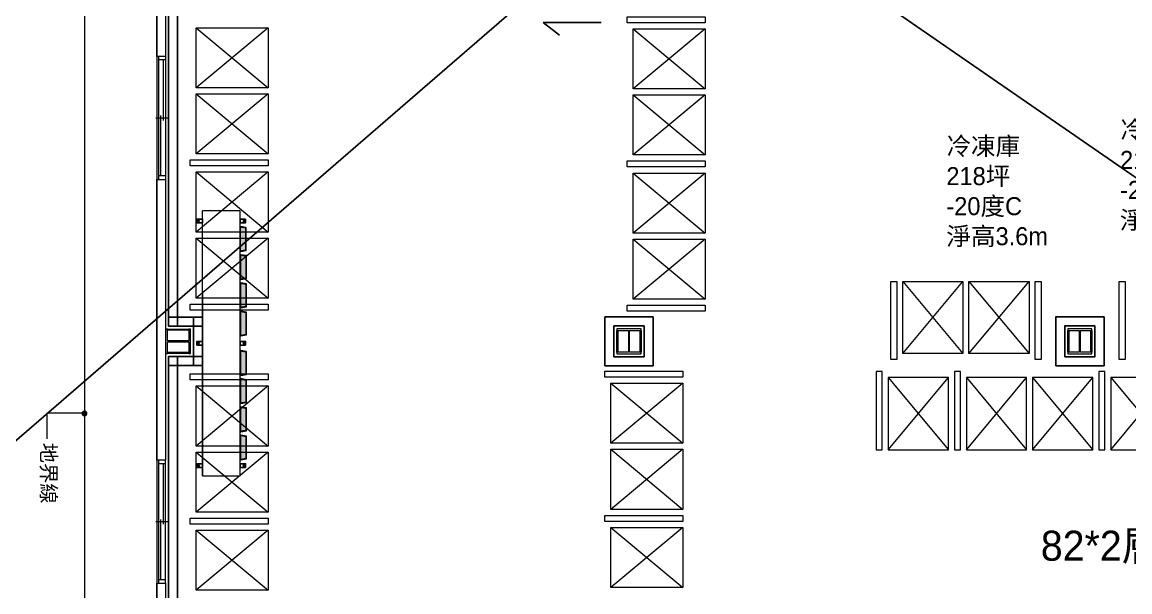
# Model space of a CAD drawing. Header units: millimetres. Extents: x -15161 to 10473752, y -72817 to 33960.
# Drawn here: x -2057 to -214, y -30172 to -29224 of the extents above; entities that cross this region are included whole.
import ezdxf

# ---------------------------------------------------------------- set-up
doc = ezdxf.new("R2010")
doc.units = ezdxf.units.MM
doc.linetypes.add('DASHED', pattern=[0.75, 0.5, -0.25])
doc.layers.add('1', color=7, linetype='Continuous', lineweight=9)
doc.layers.add('添利-門', color=150, linetype='Continuous', lineweight=25)
for name, color, linetype in [('HIDDEN', 2, 'DASHED'), ('PDF_單色填滿', 7, 'Continuous'), ('PDF_幾何圖形', 7, 'Continuous'), ('PDF_文字', 7, 'Continuous')]:
    doc.layers.add(name, color=color, linetype=linetype)
doc.styles.add('PDF PMingLiU', font='PMingLiU.ttf')
doc.styles.get("Standard").update_dxf_attribs({"font": 'arial.ttf'})

# ---------------------------------------------------------------- blocks, each defined once
blk = doc.blocks.new('機組1140116')
h = blk.add_hatch(color=230)
h.dxf.hatch_style = 1
h.paths.add_polyline_path([(-1684.7, -23705.9), (-1694, -23704.3), (-1694, -23705.7), (-1694, -23744.6), (-1684.7, -23742.9)])
h = blk.add_hatch(color=230)
h.dxf.hatch_style = 1
h.paths.add_polyline_path([(-1684.2, -23752.8), (-1693.4, -23751.2), (-1693.4, -23752.6), (-1693.4, -23791.5), (-1684.2, -23789.8)])
h = blk.add_hatch(color=230)
h.dxf.hatch_style = 1
h.paths.add_polyline_path([(-1684.2, -23799.8), (-1693.4, -23798.1), (-1693.4, -23799.5), (-1693.4, -23838.4), (-1684.2, -23836.7)])
h = blk.add_hatch(color=230)
h.dxf.hatch_style = 1
h.paths.add_polyline_path([(-1684.2, -23846.7), (-1693.4, -23845), (-1693.4, -23846.4), (-1693.4, -23885.3), (-1684.2, -23883.6)])
h = blk.add_hatch(color=230)
h.dxf.hatch_style = 1
h.paths.add_polyline_path([(-1684.2, -23912.3), (-1693.4, -23910.6), (-1693.4, -23912), (-1693.4, -23950.9), (-1684.2, -23949.2)])
h = blk.add_hatch(color=230)
h.dxf.hatch_style = 1
h.paths.add_polyline_path([(-1684.2, -23959.2), (-1693.4, -23957.5), (-1693.4, -23959), (-1693.4, -23997.8), (-1684.2, -23996.1)])
h = blk.add_hatch(color=230)
h.dxf.hatch_style = 1
h.paths.add_polyline_path([(-1684.2, -24006.1), (-1693.4, -24004.4), (-1693.4, -24005.9), (-1693.4, -24044.7), (-1684.2, -24043)])
h = blk.add_hatch(color=230)
h.dxf.hatch_style = 1
h.paths.add_polyline_path([(-1684.2, -24053), (-1693.4, -24051.3), (-1693.4, -24052.8), (-1693.4, -24091.6), (-1684.2, -24089.9)])
at = {"layer": '1'}
h = blk.add_hatch(color=230, dxfattribs=at)
h.dxf.hatch_style = 1
h.paths.add_polyline_path([(-1694, -23704.3), (-1694, -23705.7), (-1685, -23705.9)])
h = blk.add_hatch(color=230, dxfattribs=at)
h.dxf.hatch_style = 1
h.paths.add_polyline_path([(-1694, -23744.6), (-1694, -23743.1), (-1685, -23743)])
h = blk.add_hatch(color=230, dxfattribs=at)
h.dxf.hatch_style = 1
h.paths.add_polyline_path([(-1694, -23744.6), (-1694, -23743.1), (-1685, -23743)])
h = blk.add_hatch(color=230, dxfattribs=at)
h.dxf.hatch_style = 1
h.paths.add_polyline_path([(-1693.4, -23751.2), (-1693.4, -23752.6), (-1684.4, -23752.8)])
h = blk.add_hatch(color=230, dxfattribs=at)
h.dxf.hatch_style = 1
h.paths.add_polyline_path([(-1693.4, -23791.5), (-1693.4, -23790), (-1684.4, -23789.9)])
h = blk.add_hatch(color=230, dxfattribs=at)
h.dxf.hatch_style = 1
h.paths.add_polyline_path([(-1693.4, -23791.5), (-1693.4, -23790), (-1684.4, -23789.9)])
h = blk.add_hatch(color=230, dxfattribs=at)
h.dxf.hatch_style = 1
h.paths.add_polyline_path([(-1693.4, -23798.1), (-1693.4, -23799.5), (-1684.4, -23799.7)])
h = blk.add_hatch(color=230, dxfattribs=at)
h.dxf.hatch_style = 1
h.paths.add_polyline_path([(-1693.4, -23838.4), (-1693.4, -23836.9), (-1684.4, -23836.8)])
h = blk.add_hatch(color=230, dxfattribs=at)
h.dxf.hatch_style = 1
h.paths.add_polyline_path([(-1693.4, -23838.4), (-1693.4, -23836.9), (-1684.4, -23836.8)])
h = blk.add_hatch(color=230, dxfattribs=at)
h.dxf.hatch_style = 1
h.paths.add_polyline_path([(-1693.4, -23845), (-1693.4, -23846.4), (-1684.4, -23846.6)])
h = blk.add_hatch(color=230, dxfattribs=at)
h.dxf.hatch_style = 1
h.paths.add_polyline_path([(-1693.4, -23885.3), (-1693.4, -23883.8), (-1684.4, -23883.7)])
h = blk.add_hatch(color=230, dxfattribs=at)
h.dxf.hatch_style = 1
h.paths.add_polyline_path([(-1693.4, -23885.3), (-1693.4, -23883.8), (-1684.4, -23883.7)])
h = blk.add_hatch(color=230, dxfattribs=at)
h.dxf.hatch_style = 1
h.paths.add_polyline_path([(-1693.4, -23910.6), (-1693.4, -23912), (-1684.4, -23912.2)])
h = blk.add_hatch(color=230, dxfattribs=at)
h.dxf.hatch_style = 1
h.paths.add_polyline_path([(-1693.4, -23950.9), (-1693.4, -23949.4), (-1684.4, -23949.3)])
h = blk.add_hatch(color=230, dxfattribs=at)
h.dxf.hatch_style = 1
h.paths.add_polyline_path([(-1693.4, -23950.9), (-1693.4, -23949.4), (-1684.4, -23949.3)])
h = blk.add_hatch(color=230, dxfattribs=at)
h.dxf.hatch_style = 1
h.paths.add_polyline_path([(-1693.4, -23957.5), (-1693.4, -23959), (-1684.4, -23959.1)])
h = blk.add_hatch(color=230, dxfattribs=at)
h.dxf.hatch_style = 1
h.paths.add_polyline_path([(-1693.4, -23997.8), (-1693.4, -23996.3), (-1684.4, -23996.2)])
h = blk.add_hatch(color=230, dxfattribs=at)
h.dxf.hatch_style = 1
h.paths.add_polyline_path([(-1693.4, -23997.8), (-1693.4, -23996.3), (-1684.4, -23996.2)])
h = blk.add_hatch(color=230, dxfattribs=at)
h.dxf.hatch_style = 1
h.paths.add_polyline_path([(-1693.4, -24004.4), (-1693.4, -24005.9), (-1684.4, -24006)])
h = blk.add_hatch(color=230, dxfattribs=at)
h.dxf.hatch_style = 1
h.paths.add_polyline_path([(-1693.4, -24044.7), (-1693.4, -24043.3), (-1684.4, -24043.1)])
h = blk.add_hatch(color=230, dxfattribs=at)
h.dxf.hatch_style = 1
h.paths.add_polyline_path([(-1693.4, -24044.7), (-1693.4, -24043.3), (-1684.4, -24043.1)])
h = blk.add_hatch(color=230, dxfattribs=at)
h.dxf.hatch_style = 1
h.paths.add_polyline_path([(-1693.4, -24051.3), (-1693.4, -24052.8), (-1684.4, -24052.9)])
h = blk.add_hatch(color=230, dxfattribs=at)
h.dxf.hatch_style = 1
h.paths.add_polyline_path([(-1693.4, -24091.6), (-1693.4, -24090.2), (-1684.4, -24090)])
h = blk.add_hatch(color=230, dxfattribs=at)
h.dxf.hatch_style = 1
h.paths.add_polyline_path([(-1693.4, -24091.6), (-1693.4, -24090.2), (-1684.4, -24090)])
at = {"color": 230}
for p, q in [((-1684.1, -23716), (-1684.2, -23716)), ((-1684.1, -23732.8), (-1684.2, -23732.8)), ((-1683.6, -23763), (-1683.6, -23763)), ((-1683.6, -23779.7), (-1683.6, -23779.7)), ((-1683.6, -23809.9), (-1683.6, -23809.9)), ((-1683.6, -23826.6), (-1683.6, -23826.6)), ((-1683.6, -23856.8), (-1683.6, -23856.8)), ((-1683.6, -23873.5), (-1683.6, -23873.5)), ((-1683.6, -23922.4), (-1683.6, -23922.4)), ((-1683.6, -23939.1), (-1683.6, -23939.1)), ((-1683.6, -23969.3), (-1683.6, -23969.3)), ((-1683.6, -23986), (-1683.6, -23986)), ((-1683.6, -24016.2), (-1683.6, -24016.2)), ((-1683.6, -24032.9), (-1683.6, -24032.9)), ((-1683.6, -24063.1), (-1683.6, -24063.1)), ((-1683.6, -24079.8), (-1683.6, -24079.8))]:
    blk.add_line(p, q, dxfattribs=at)
for points in [[(-1766.2, -23691.2), (-1766.2, -23697.4), (-1756.8, -23697.4), (-1756.8, -23691.2)], [(-1685.2, -23691.2), (-1685.2, -23697.4), (-1694.5, -23697.4), (-1694.5, -23691.2)], [(-1766.2, -23901.1), (-1766.2, -23894.8), (-1756.8, -23894.8), (-1756.8, -23901.1)], [(-1685.2, -23901.1), (-1685.2, -23894.8), (-1694.5, -23894.8), (-1694.5, -23901.1)], [(-1766.2, -24104.7), (-1766.2, -24098.5), (-1756.8, -24098.5), (-1756.8, -24104.7)], [(-1685.2, -24104.7), (-1685.2, -24098.5), (-1694.5, -24098.5), (-1694.5, -24104.7)]]:
    blk.add_lwpolyline(points, close=True, dxfattribs=at)
for centre in [(-1763.1, -23694.3), (-1688.3, -23694.3), (-1763.1, -23897.9), (-1688.3, -23897.9), (-1763.1, -24101.6), (-1688.3, -24101.6)]:
    blk.add_circle(centre, 1.04, dxfattribs=at)
at = {"layer": '1', "color": 230}
for p, q in [((-1756.8, -24118.4), (-1756.8, -23677.4)), ((-1694.5, -23677.4), (-1756.8, -23677.4)), ((-1694.5, -24118.4), (-1694.5, -23677.4)), ((-1684.2, -23705.3), (-1694, -23703.7)), ((-1684.7, -23742.9), (-1684.7, -23705.9)), ((-1684.2, -23743.5), (-1684.2, -23705.3)), ((-1694, -23745.2), (-1684.2, -23743.5)), ((-1683.6, -23752.2), (-1693.4, -23750.6)), ((-1684.2, -23789.8), (-1684.2, -23752.8)), ((-1683.6, -23790.4), (-1683.6, -23752.2)), ((-1694.5, -24005.4), (-1694.5, -23790.5)), ((-1693.4, -23792.1), (-1683.6, -23790.4)), ((-1683.6, -23799.1), (-1693.4, -23797.5)), ((-1684.2, -23836.7), (-1684.2, -23799.8)), ((-1683.6, -23837.3), (-1683.6, -23799.1)), ((-1756.8, -23811.5), (-1756.8, -24118.4)), ((-1694.5, -24118.4), (-1694.5, -23811.5)), ((-1693.4, -23839), (-1683.6, -23837.3)), ((-1683.6, -23846.1), (-1693.4, -23844.4)), ((-1684.2, -23883.6), (-1684.2, -23846.7)), ((-1683.6, -23884.2), (-1683.6, -23846.1)), ((-1693.4, -23885.9), (-1683.6, -23884.2)), ((-1683.6, -23911.7), (-1693.4, -23910)), ((-1684.2, -23949.2), (-1684.2, -23912.3)), ((-1683.6, -23949.8), (-1683.6, -23911.7)), ((-1693.4, -23951.5), (-1683.6, -23949.8)), ((-1683.6, -23958.6), (-1693.4, -23956.9)), ((-1684.2, -23996.1), (-1684.2, -23959.2)), ((-1683.6, -23996.7), (-1683.6, -23958.6)), ((-1693.4, -23998.4), (-1683.6, -23996.7)), ((-1683.6, -24005.5), (-1693.4, -24003.8)), ((-1684.2, -24043), (-1684.2, -24006.1)), ((-1683.6, -24043.6), (-1683.6, -24005.5)), ((-1693.4, -24045.3), (-1683.6, -24043.6)), ((-1683.6, -24052.4), (-1693.4, -24050.7)), ((-1684.2, -24089.9), (-1684.2, -24053)), ((-1683.6, -24090.5), (-1683.6, -24052.4)), ((-1693.4, -24092.2), (-1683.6, -24090.5)), ((-1756.8, -24118.4), (-1694.5, -24118.4))]:
    blk.add_line(p, q, dxfattribs=at)
for points in [[(-1695.1, -23745.2), (-1694, -23745.2), (-1694, -23703.7), (-1695.1, -23703.7)], [(-1694.5, -23792.1), (-1693.4, -23792.1), (-1693.4, -23750.6), (-1694.5, -23750.6)], [(-1694.5, -23839), (-1693.4, -23839), (-1693.4, -23797.5), (-1694.5, -23797.5)], [(-1694.5, -23885.9), (-1693.4, -23885.9), (-1693.4, -23844.4), (-1694.5, -23844.4)], [(-1694.5, -23951.5), (-1693.4, -23951.5), (-1693.4, -23910), (-1694.5, -23910)], [(-1694.5, -23998.4), (-1693.4, -23998.4), (-1693.4, -23956.9), (-1694.5, -23956.9)], [(-1694.5, -24045.3), (-1693.4, -24045.3), (-1693.4, -24003.8), (-1694.5, -24003.8)], [(-1694.5, -24092.2), (-1693.4, -24092.2), (-1693.4, -24050.7), (-1694.5, -24050.7)]]:
    blk.add_lwpolyline(points, close=True, dxfattribs=at)
at = {"layer": 'HIDDEN', "color": 230}
for p, q in [((-1694, -23704.3), (-1684.7, -23705.9)), ((-1694, -23744.6), (-1684.7, -23742.9)), ((-1693.4, -23751.2), (-1684.2, -23752.8)), ((-1693.4, -23791.5), (-1684.2, -23789.8)), ((-1693.4, -23798.1), (-1684.2, -23799.8)), ((-1693.4, -23838.4), (-1684.2, -23836.7)), ((-1693.4, -23845), (-1684.2, -23846.7)), ((-1693.4, -23885.3), (-1684.2, -23883.6)), ((-1693.4, -23910.6), (-1684.2, -23912.3)), ((-1693.4, -23950.9), (-1684.2, -23949.2)), ((-1693.4, -23957.5), (-1684.2, -23959.2)), ((-1693.4, -23997.8), (-1684.2, -23996.1)), ((-1693.4, -24004.4), (-1684.2, -24006.1)), ((-1693.4, -24044.7), (-1684.2, -24043)), ((-1693.4, -24051.3), (-1684.2, -24053)), ((-1693.4, -24091.6), (-1684.2, -24089.9))]:
    blk.add_line(p, q, dxfattribs=at)
for points in [[(-1694.5, -23705.7), (-1694, -23705.7), (-1694, -23704), (-1694.5, -23704)], [(-1694.5, -23743.1), (-1694, -23743.1), (-1694, -23744.9), (-1694.5, -23744.9)], [(-1694, -23752.6), (-1693.4, -23752.6), (-1693.4, -23750.9), (-1694, -23750.9)], [(-1694, -23790), (-1693.4, -23790), (-1693.4, -23791.8), (-1694, -23791.8)], [(-1694, -23799.5), (-1693.4, -23799.5), (-1693.4, -23797.8), (-1694, -23797.8)], [(-1694, -23836.9), (-1693.4, -23836.9), (-1693.4, -23838.7), (-1694, -23838.7)], [(-1694, -23846.4), (-1693.4, -23846.4), (-1693.4, -23844.7), (-1694, -23844.7)], [(-1694, -23883.8), (-1693.4, -23883.8), (-1693.4, -23885.6), (-1694, -23885.6)], [(-1694, -23912), (-1693.4, -23912), (-1693.4, -23910.3), (-1694, -23910.3)], [(-1694, -23949.4), (-1693.4, -23949.4), (-1693.4, -23951.2), (-1694, -23951.2)], [(-1694, -23959), (-1693.4, -23959), (-1693.4, -23957.2), (-1694, -23957.2)], [(-1694, -23996.3), (-1693.4, -23996.3), (-1693.4, -23998.1), (-1694, -23998.1)], [(-1694, -24005.9), (-1693.4, -24005.9), (-1693.4, -24004.1), (-1694, -24004.1)], [(-1694, -24043.3), (-1693.4, -24043.3), (-1693.4, -24045), (-1694, -24045)], [(-1694, -24052.8), (-1693.4, -24052.8), (-1693.4, -24051), (-1694, -24051)], [(-1694, -24090.2), (-1693.4, -24090.2), (-1693.4, -24091.9), (-1694, -24091.9)]]:
    blk.add_lwpolyline(points, close=True, dxfattribs=at)
blk = doc.blocks.new('建築底圖1140116')
at = {"layer": 'PDF_單色填滿', "lineweight": 0}
for points in [[(-1958.2, -24014.6), (-1957.8, -24012.5), (-1953.6, -24014.6)], [(-1957.8, -24012.5), (-1955.7, -24010.4), (-1953.6, -24014.6)], [(-1955.7, -24010.4), (-1953.6, -24010), (-1953.6, -24014.6)], [(-1953.6, -24010), (-1951, -24010.4), (-1953.6, -24014.6)], [(-1951, -24010.4), (-1948.9, -24012.5), (-1953.6, -24014.6)], [(-1948.9, -24012.5), (-1948.5, -24014.6), (-1953.6, -24014.6)], [(-1957.8, -24017.2), (-1958.2, -24014.6), (-1953.6, -24014.6)], [(-1955.7, -24019.3), (-1957.8, -24017.2), (-1953.6, -24014.6)], [(-1953.6, -24019.7), (-1955.7, -24019.3), (-1953.6, -24014.6)], [(-1948.5, -24014.6), (-1948.9, -24017.2), (-1953.6, -24014.6)], [(-1948.9, -24017.2), (-1951, -24019.3), (-1953.6, -24014.6)], [(-1951, -24019.3), (-1953.6, -24019.7), (-1953.6, -24014.6)]]:
    blk.add_solid(points, dxfattribs=at)
at = {"layer": 'PDF_幾何圖形', "lineweight": 0}
blk.add_line((-1833.2, -22058.9), (-1833.2, -25652.8), dxfattribs=at)
for points in [[(-1953.2, -21908.9), (-1953.2, -26352.2), (-559.7, -26173.1), (-558, -26185), (-1953.2, -26364.3)], [(-1818.3, -23219.9), (-1818.3, -23420.6), (-1833.2, -23420.6), (-1833.2, -23219.9)], [(-1833.2, -23420.6), (-1833.2, -23625.5)], [(-1830.2, -23420.6), (-1830.2, -23625.5)], [(-1818.3, -23420.6), (-1818.3, -23625.5)], [(-1818.3, -23426.5), (-1830.2, -23426.5)], [(-1822.2, -23426.5), (-1822.2, -23527.3)], [(-1814.1, -23523.1), (-1834.4, -23523.1)], [(-1826.4, -23619.6), (-1826.4, -23519.2)], [(-1818.3, -23619.6), (-1830.2, -23619.6)], [(-1951.5, -24014.6), (-2015.8, -24014.6), (-2015.8, -24057)], [(-1833.2, -24092.5), (-1833.2, -24297.5), (-1818.3, -24297.5), (-1818.3, -24092.5)], [(-1830.2, -24092.5), (-1830.2, -24297.5)], [(-1818.3, -24098.5), (-1830.2, -24098.5)], [(-1822.2, -24098.5), (-1822.2, -24199.2)], [(-1814.1, -24195), (-1834.4, -24195)], [(-1826.4, -24291.5), (-1826.4, -24191.2)], [(-1818.3, -24297.5), (-1818.3, -24779.7), (-1833.2, -24779.7), (-1833.2, -24297.5)], [(-1818.3, -24291.5), (-1830.2, -24291.5)]]:
    blk.add_lwpolyline(points, dxfattribs=at)
for points in [[(-1818.3, -23625.5), (-1818.3, -24092.5), (-1833.2, -24092.5), (-1833.2, -23625.5)], [(-1779.8, -23915.1), (-1776.8, -23915.1), (-1776.8, -23874.5), (-1779.8, -23874.5), (-1779.8, -23894), (-1815.4, -23894), (-1815.4, -23874.5), (-1818.3, -23874.5), (-1818.3, -23915.1), (-1815.4, -23915.1), (-1815.4, -23895.7), (-1779.8, -23895.7)], [(-1815.4, -23876.2), (-1815.4, -23874.5), (-1779.8, -23874.5), (-1779.8, -23876.2)], [(-1067.6, -23912.6), (-1067.6, -23915.6), (-1027, -23915.6), (-1027, -23912.6), (-1046.5, -23912.6), (-1046.5, -23877), (-1027, -23877), (-1027, -23874.1), (-1067.6, -23874.1), (-1067.6, -23877), (-1048.2, -23877), (-1048.2, -23912.6)], [(-1067.6, -23912.6), (-1067.6, -23877), (-1066, -23877), (-1066, -23912.6)], [(-1029.1, -23912.6), (-1029.1, -23877), (-1027, -23877), (-1027, -23912.6)], [(-317.4, -23912.6), (-317.4, -23915.6), (-277.2, -23915.6), (-277.2, -23912.6), (-296.2, -23912.6), (-296.2, -23877), (-277.2, -23877), (-277.2, -23874.1), (-317.4, -23874.1), (-317.4, -23877), (-298.3, -23877), (-298.3, -23912.6)], [(-317.4, -23912.6), (-317.4, -23877), (-315.7, -23877), (-315.7, -23912.6)], [(-278.8, -23912.6), (-278.8, -23877), (-277.2, -23877), (-277.2, -23912.6)], [(-1815.4, -23915.1), (-1815.4, -23913), (-1779.8, -23913), (-1779.8, -23915.1)]]:
    blk.add_lwpolyline(points, close=True, dxfattribs=at)
at = {"insert": (-519.4, -23554.8), "char_height": 30, "attachment_point": 1}
blk.add_mtext_dynamic_manual_height_columns('{\\fPMingLiU|b0|i0|c136|p18;冷凍庫\\P218坪\\P-20度C\\P淨高3.6m}', width=313.552, gutter_width=12.5, heights=[0], dxfattribs=at)
at = {"layer": 'PDF_文字', "insert": (-2014.5, -24063.5), "char_height": 24.78, "attachment_point": 4, "rotation": 270, "style": 'PDF PMingLiU'}
blk.add_mtext('地界線', dxfattribs=at)

msp = doc.modelspace()

# ---------------------------------------------------------------- linework, layer by layer
at = {"color": 230}
msp.add_line((-2764.4316, -27714.2015), (3296.1753, -31900.7926), dxfattribs=at)
at = {"color": 8, "lineweight": 13, "ltscale": 0.13}
for p, q in [((-1647.4706, -29233.3255), (-1767.4706, -29333.3255)), ((-1767.4706, -29233.3255), (-1647.4706, -29333.3255)), ((-920.5636, -29235.109), (-1040.5636, -29335.109)), ((-1040.5636, -29235.109), (-920.5636, -29335.109)), ((-1647.4706, -29343.3255), (-1767.4706, -29443.3255)), ((-1767.4706, -29343.3255), (-1647.4706, -29443.3255)), ((-920.5636, -29345.109), (-1040.5636, -29445.109)), ((-1040.5636, -29345.109), (-920.5636, -29445.109)), ((-1647.4706, -29473.3255), (-1767.4706, -29573.3255)), ((-1767.4706, -29473.3255), (-1647.4706, -29573.3255)), ((-920.5636, -29475.109), (-1040.5636, -29575.109)), ((-1040.5636, -29475.109), (-920.5636, -29575.109)), ((-1647.4706, -29583.3255), (-1767.4706, -29683.3255)), ((-1767.4706, -29583.3255), (-1647.4706, -29683.3255)), ((-920.5636, -29585.109), (-1040.5636, -29685.109)), ((-1040.5636, -29585.109), (-920.5636, -29685.109)), ((-591.7662, -29655.6036), (-491.7662, -29775.6036)), ((-591.7662, -29775.6036), (-491.7662, -29655.6036)), ((-481.7662, -29655.6036), (-381.7662, -29775.6036)), ((-481.7662, -29775.6036), (-381.7662, -29655.6036)), ((-615.9686, -29935.6036), (-515.9686, -29815.6036)), ((-615.9686, -29815.6036), (-515.9686, -29935.6036)), ((-485.9686, -29935.6036), (-385.9686, -29815.6036)), ((-485.9686, -29815.6036), (-385.9686, -29935.6036)), ((-375.9686, -29935.6036), (-275.9686, -29815.6036)), ((-375.9686, -29815.6036), (-275.9686, -29935.6036)), ((-245.9686, -29935.6036), (-145.9686, -29815.6036)), ((-245.9686, -29815.6036), (-145.9686, -29935.6036)), ((-1647.4706, -29829.496), (-1767.4706, -29929.496)), ((-1767.4706, -29829.496), (-1647.4706, -29929.496)), ((-957.7684, -29824.9187), (-1077.7684, -29924.9187)), ((-1077.7684, -29824.9187), (-957.7684, -29924.9187)), ((-1647.4706, -29939.496), (-1767.4706, -30039.496)), ((-1767.4706, -29939.496), (-1647.4706, -30039.496)), ((-957.7684, -29934.9187), (-1077.7684, -30034.9187)), ((-1077.7684, -29934.9187), (-957.7684, -30034.9187)), ((-1647.4706, -30069.496), (-1767.4706, -30169.496)), ((-1767.4706, -30069.496), (-1647.4706, -30169.496)), ((-957.7684, -30064.9187), (-1077.7684, -30164.9187)), ((-1077.7684, -30064.9187), (-957.7684, -30164.9187))]:
    msp.add_line(p, q, dxfattribs=at)
at = {"color": 230}
msp.add_lwpolyline([(43975.9067, 9939.3038), (-15160.8453, -41255.219)], dxfattribs=at)
at = {"color": 94}
for points in [[(-1798.3405, -29729.9571), (-1813.3405, -29729.9571), (-1813.3405, -29186.9124), (-1798.3405, -29186.9124)], [(-1756.8471, -29714.9571), (-1756.8471, -29729.9571), (-1813.3405, -29729.9571), (-1813.3405, -29714.9571)], [(-1756.8471, -29795.6034), (-1771.8471, -29795.6034), (-1771.8471, -29714.9571), (-1756.8471, -29714.9571)], [(-1087.4361, -29796.027), (-1007.2127, -29796.027), (-1007.2127, -29714.5335), (-1087.4361, -29714.5335)], [(-337.3783, -29796.027), (-257.155, -29796.027), (-257.155, -29714.5335), (-337.3783, -29714.5335)], [(-1072.4361, -29781.027), (-1022.2127, -29781.027), (-1022.2127, -29729.5335), (-1072.4361, -29729.5335)], [(-322.3783, -29781.027), (-272.155, -29781.027), (-272.155, -29729.5335), (-322.3783, -29729.5335)], [(-1798.3405, -30329.9187), (-1813.3405, -30329.9187), (-1813.3405, -29780.6034), (-1798.3405, -29780.6034)], [(-1756.8471, -29780.6034), (-1756.8471, -29795.6034), (-1813.3405, -29795.6034), (-1813.3405, -29780.6034)]]:
    msp.add_lwpolyline(points, close=True, dxfattribs=at)
at = {"color": 8, "lineweight": 13, "ltscale": 0.13}
for points in [[(-1050.5636, -29225.109), (-1050.5636, -29215.109), (-920.5636, -29215.109), (-920.5636, -29225.109)], [(-1647.4706, -29233.3255), (-1647.4706, -29333.3255), (-1767.4706, -29333.3255), (-1767.4706, -29233.3255)], [(-920.5636, -29235.109), (-920.5636, -29335.109), (-1040.5636, -29335.109), (-1040.5636, -29235.109)], [(-1647.4706, -29343.3255), (-1647.4706, -29443.3255), (-1767.4706, -29443.3255), (-1767.4706, -29343.3255)], [(-920.5636, -29345.109), (-920.5636, -29445.109), (-1040.5636, -29445.109), (-1040.5636, -29345.109)], [(-1777.4706, -29463.3255), (-1777.4706, -29453.3255), (-1647.4706, -29453.3255), (-1647.4706, -29463.3255)], [(-1777.4706, -29463.3255), (-1777.4706, -29453.3255), (-1647.4706, -29453.3255), (-1647.4706, -29463.3255)], [(-1050.5636, -29465.109), (-1050.5636, -29455.109), (-920.5636, -29455.109), (-920.5636, -29465.109)], [(-1050.5636, -29465.109), (-1050.5636, -29455.109), (-920.5636, -29455.109), (-920.5636, -29465.109)], [(-1647.4706, -29473.3255), (-1647.4706, -29573.3255), (-1767.4706, -29573.3255), (-1767.4706, -29473.3255)], [(-920.5636, -29475.109), (-920.5636, -29575.109), (-1040.5636, -29575.109), (-1040.5636, -29475.109)], [(-1647.4706, -29583.3255), (-1647.4706, -29683.3255), (-1767.4706, -29683.3255), (-1767.4706, -29583.3255)], [(-920.5636, -29585.109), (-920.5636, -29685.109), (-1040.5636, -29685.109), (-1040.5636, -29585.109)], [(-601.7662, -29785.6036), (-611.7662, -29785.6036), (-611.7662, -29655.6036), (-601.7662, -29655.6036)], [(-591.7662, -29655.6036), (-491.7662, -29655.6036), (-491.7662, -29775.6036), (-591.7662, -29775.6036)], [(-481.7662, -29655.6036), (-381.7662, -29655.6036), (-381.7662, -29775.6036), (-481.7662, -29775.6036)], [(-361.7662, -29785.6036), (-371.7662, -29785.6036), (-371.7662, -29655.6036), (-361.7662, -29655.6036)], [(-222.1321, -29785.6036), (-232.1321, -29785.6036), (-232.1321, -29655.6036), (-222.1321, -29655.6036)], [(-1777.4706, -29703.3255), (-1777.4706, -29693.3255), (-1647.4706, -29693.3255), (-1647.4706, -29703.3255)], [(-1050.5636, -29705.109), (-1050.5636, -29695.109), (-920.5636, -29695.109), (-920.5636, -29705.109)], [(-1777.4706, -29819.496), (-1777.4706, -29809.496), (-1647.4706, -29809.496), (-1647.4706, -29819.496)], [(-1087.7684, -29814.9187), (-1087.7684, -29804.9187), (-957.7684, -29804.9187), (-957.7684, -29814.9187)], [(-625.9686, -29805.6036), (-635.9686, -29805.6036), (-635.9686, -29935.6036), (-625.9686, -29935.6036)], [(-615.9686, -29935.6036), (-515.9686, -29935.6036), (-515.9686, -29815.6036), (-615.9686, -29815.6036)], [(-495.9686, -29805.6036), (-505.9686, -29805.6036), (-505.9686, -29935.6036), (-495.9686, -29935.6036)], [(-495.9686, -29805.6036), (-505.9686, -29805.6036), (-505.9686, -29935.6036), (-495.9686, -29935.6036)], [(-485.9686, -29935.6036), (-385.9686, -29935.6036), (-385.9686, -29815.6036), (-485.9686, -29815.6036)], [(-375.9686, -29935.6036), (-275.9686, -29935.6036), (-275.9686, -29815.6036), (-375.9686, -29815.6036)], [(-255.9686, -29805.6036), (-265.9686, -29805.6036), (-265.9686, -29935.6036), (-255.9686, -29935.6036)], [(-255.9686, -29805.6036), (-265.9686, -29805.6036), (-265.9686, -29935.6036), (-255.9686, -29935.6036)], [(-245.9686, -29935.6036), (-145.9686, -29935.6036), (-145.9686, -29815.6036), (-245.9686, -29815.6036)], [(-1647.4706, -29829.496), (-1647.4706, -29929.496), (-1767.4706, -29929.496), (-1767.4706, -29829.496)], [(-957.7684, -29824.9187), (-957.7684, -29924.9187), (-1077.7684, -29924.9187), (-1077.7684, -29824.9187)], [(-1647.4706, -29939.496), (-1647.4706, -30039.496), (-1767.4706, -30039.496), (-1767.4706, -29939.496)], [(-957.7684, -29934.9187), (-957.7684, -30034.9187), (-1077.7684, -30034.9187), (-1077.7684, -29934.9187)], [(-1777.4706, -30059.496), (-1777.4706, -30049.496), (-1647.4706, -30049.496), (-1647.4706, -30059.496)], [(-1777.4706, -30059.496), (-1777.4706, -30049.496), (-1647.4706, -30049.496), (-1647.4706, -30059.496)], [(-1087.7684, -30054.9187), (-1087.7684, -30044.9187), (-957.7684, -30044.9187), (-957.7684, -30054.9187)], [(-1087.7684, -30054.9187), (-1087.7684, -30044.9187), (-957.7684, -30044.9187), (-957.7684, -30054.9187)], [(-1647.4706, -30069.496), (-1647.4706, -30169.496), (-1767.4706, -30169.496), (-1767.4706, -30069.496)], [(-957.7684, -30064.9187), (-957.7684, -30164.9187), (-1077.7684, -30164.9187), (-1077.7684, -30064.9187)]]:
    msp.add_lwpolyline(points, close=True, dxfattribs=at)
at = {"layer": '添利-門', "linetype": 'Continuous'}
for p, q in [((-1093.9313, -29224.728), (-1190.1896, -29224.728)), ((-1190.1896, -29224.728), (-1163.1189, -29245.9429))]:
    msp.add_line(p, q, dxfattribs=at)

# ---------------------------------------------------------------- block references
at = {"color": 2}
msp.add_blockref('建築底圖1140116', (0, -5860.4722), dxfattribs=at)
msp.add_blockref('機組1140116', (0, -5860.4722))

# ---------------------------------------------------------------- texts
at = {"color": 230, "insert": (-230.4368, -29388.318), "char_height": 30, "attachment_point": 1}
msp.add_mtext_dynamic_manual_height_columns('{\\fPMingLiU|b0|i0|c136|p18;冷凍庫\\P218坪\\P-20度C\\P淨高3.6m}', width=313.551513, gutter_width=12.5, heights=[0], dxfattribs=at)
at = {"color": 94, "insert": (-362.275, -30070.3978), "char_height": 50, "attachment_point": 1}
msp.add_mtext_dynamic_manual_height_columns('{\\fPMingLiU|b0|i0|c136|p18;\\C190;82*2層=164板}', width=624.260843, gutter_width=12.5, heights=[94.0437], dxfattribs=at)

doc.saveas('drawing.dxf')
